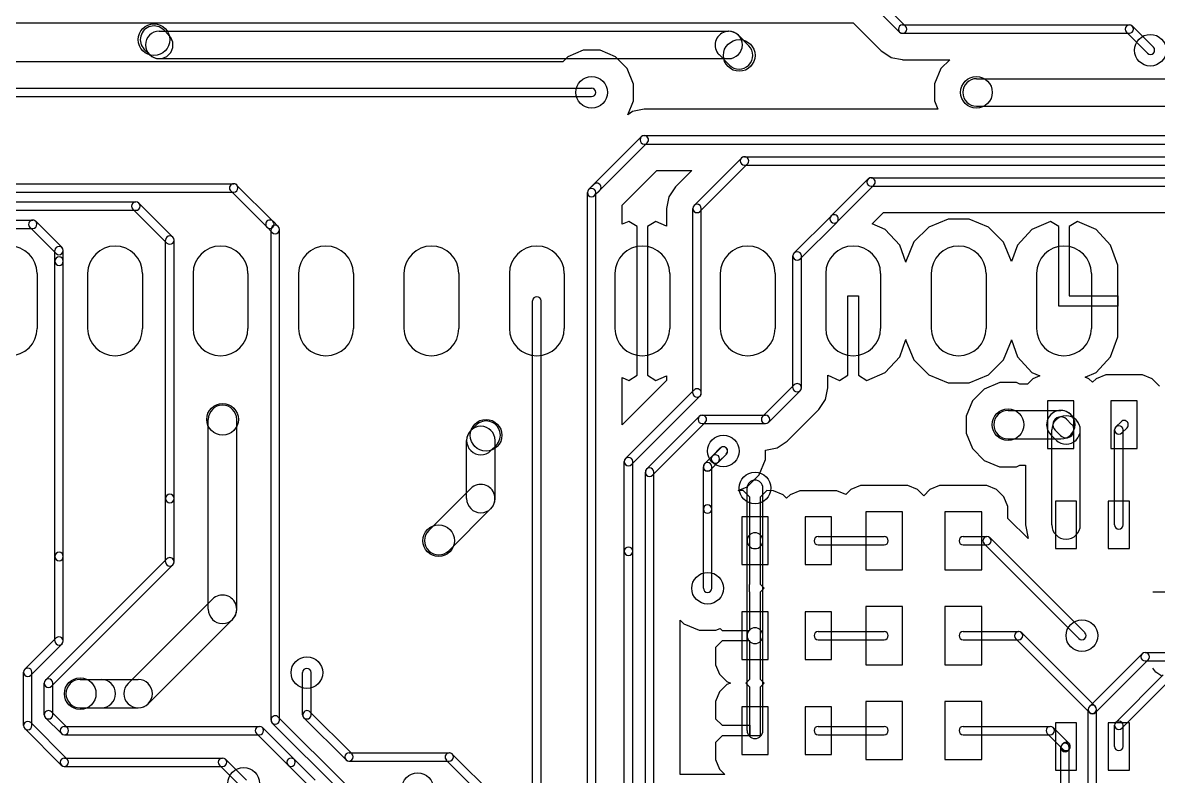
# Model space of a CAD drawing. Extents: x -29274 to 69862, y 24345 to 162744.
# Drawn here: x 35955 to 46724, y 46137 to 53280 of the extents above; entities that cross this region are included whole.
import ezdxf

# ---------------------------------------------------------------- set-up
doc = ezdxf.new("R2010")
doc.units = 0
doc.layers.add('BLACK', color=1, linetype='CONTINUOUS')

msp = doc.modelspace()

# ---------------------------------------------------------------- linework, layer by layer
at = {"layer": 'BLACK'}
for p, q in [((43922, 53541), (44271, 53192)), ((43979, 53598), (44328, 53249)), ((34950, 53280), (43830, 53280)), ((34950, 53280), (43830, 53280)), ((37342, 53162), (37292, 53212)), ((43830, 53280), (44094, 53016)), ((43830, 53280), (44094, 53016)), ((44300, 53260), (46450, 53260)), ((46479, 53248), (46678, 53049)), ((37250, 53200), (42650, 53200)), ((42841, 53062), (42742, 53161)), ((44300, 53180), (46450, 53180)), ((46422, 53191), (46621, 52992)), ((37158, 52978), (37108, 53028)), ((41271, 53019), (41124, 52958)), ((41271, 53019), (41124, 52958)), ((41430, 53019), (41271, 53019)), ((41430, 53019), (41271, 53019)), ((41576, 52958), (41430, 53019)), ((41576, 52958), (41430, 53019)), ((44094, 53016), (44095, 53015)), ((44094, 53016), (44095, 53015)), ((44095, 53015), (44188, 52953)), ((44095, 53015), (44188, 52953)), ((41076, 52910), (35320, 52910)), ((41076, 52910), (35320, 52910)), ((37250, 52940), (42650, 52940)), ((41124, 52958), (41076, 52910)), ((41124, 52958), (41076, 52910)), ((41688, 52846), (41576, 52958)), ((41688, 52846), (41576, 52958)), ((42658, 52879), (42559, 52978)), ((44188, 52953), (44189, 52952)), ((44188, 52953), (44189, 52952)), ((44189, 52952), (44299, 52931)), ((44189, 52952), (44299, 52931)), ((44299, 52931), (44300, 52930)), ((44299, 52931), (44300, 52930)), ((44300, 52930), (44746, 52930)), ((44300, 52930), (44746, 52930)), ((44746, 52930), (44662, 52846)), ((44746, 52930), (44662, 52846)), ((41749, 52699), (41688, 52846)), ((41749, 52699), (41688, 52846)), ((44662, 52846), (44601, 52700)), ((44662, 52846), (44601, 52700)), ((41749, 52540), (41749, 52699)), ((41749, 52540), (41749, 52699)), ((44601, 52700), (44601, 52541)), ((44601, 52700), (44601, 52541)), ((45000, 52750), (47700, 52750)), ((35200, 52660), (41350, 52660)), ((35200, 52580), (41350, 52580)), ((41693, 52408), (41749, 52540)), ((41693, 52408), (41749, 52540)), ((41850, 52460), (41739, 52438)), ((41850, 52460), (41739, 52438)), ((44634, 52460), (41850, 52460)), ((44634, 52460), (41850, 52460)), ((44601, 52541), (44634, 52460)), ((44601, 52541), (44634, 52460)), ((45000, 52490), (47700, 52490)), ((41739, 52438), (41693, 52408)), ((41739, 52438), (41693, 52408)), ((41322, 51699), (41821, 52198)), ((41379, 51642), (41878, 52141)), ((41850, 52210), (47350, 52210)), ((41850, 52130), (47350, 52130)), ((42322, 51548), (42772, 51998)), ((42378, 51492), (42828, 51942)), ((42800, 52010), (47300, 52010)), ((42800, 51930), (47300, 51930)), ((41640, 51550), (41970, 51880)), ((41640, 51550), (41970, 51880)), ((41970, 51880), (42300, 51880)), ((41970, 51880), (42300, 51880)), ((42300, 51880), (42145, 51725)), ((42300, 51880), (42145, 51725)), ((44000, 51810), (47200, 51810)), ((34506, 51754), (37956, 51754)), ((38328, 51398), (37984, 51742)), ((41322, 51699), (41371, 51748)), ((42145, 51725), (42082, 51631)), ((42145, 51725), (42082, 51631)), ((43622, 51449), (43971, 51798)), ((43679, 51392), (44028, 51741)), ((44000, 51730), (47200, 51730)), ((34506, 51674), (37956, 51674)), ((38272, 51342), (37928, 51686)), ((41310, 45670), (41310, 51670)), ((41379, 51642), (41428, 51691)), ((41390, 45670), (41390, 51670)), ((42082, 51631), (42060, 51520)), ((42082, 51631), (42060, 51520)), ((34328, 51582), (37028, 51582)), ((34328, 51502), (37028, 51502)), ((37000, 51513), (37321, 51192)), ((37057, 51570), (37378, 51249)), ((41640, 51370), (41640, 51550)), ((41640, 51370), (41640, 51550)), ((42060, 51520), (42060, 51353)), ((42060, 51520), (42060, 51353)), ((42310, 49770), (42310, 51520)), ((42390, 49770), (42390, 51520)), ((44012, 51373), (44120, 51480)), ((44012, 51373), (44120, 51480)), ((44120, 51480), (47079, 51480)), ((44120, 51480), (47079, 51480)), ((34050, 51410), (36050, 51410)), ((36328, 51149), (36079, 51398)), ((38378, 51349), (38329, 51398)), ((41702, 51396), (41640, 51370)), ((41702, 51396), (41640, 51370)), ((41781, 51348), (41702, 51396)), ((41781, 51348), (41702, 51396)), ((41960, 51396), (41881, 51348)), ((41960, 51396), (41881, 51348)), ((42060, 51353), (41960, 51396)), ((42060, 51353), (41960, 51396)), ((43272, 51099), (43621, 51448)), ((43329, 51042), (43678, 51391)), ((44135, 51320), (44012, 51373)), ((44135, 51320), (44012, 51373)), ((44732, 51418), (44548, 51342)), ((44732, 51418), (44548, 51342)), ((44931, 51418), (44732, 51418)), ((44931, 51418), (44732, 51418)), ((45115, 51342), (44931, 51418)), ((45115, 51342), (44931, 51418)), ((45701, 51396), (45526, 51320)), ((45701, 51396), (45526, 51320)), ((45780, 51348), (45701, 51396)), ((45780, 51348), (45701, 51396)), ((45959, 51396), (45880, 51348)), ((45959, 51396), (45880, 51348)), ((46134, 51320), (45959, 51396)), ((46134, 51320), (45959, 51396)), ((34050, 51330), (36050, 51330)), ((36271, 51092), (36022, 51341)), ((38321, 51292), (38272, 51341)), ((38310, 46670), (38310, 51320)), ((38390, 46670), (38390, 51320)), ((41781, 50743), (41781, 51348)), ((41781, 50743), (41781, 51348)), ((41881, 51348), (41881, 50743)), ((41881, 51348), (41881, 50743)), ((44272, 51172), (44135, 51320)), ((44272, 51172), (44135, 51320)), ((44548, 51342), (44407, 51202)), ((44548, 51342), (44407, 51202)), ((45255, 51201), (45115, 51342)), ((45255, 51201), (45115, 51342)), ((45526, 51320), (45389, 51172)), ((45526, 51320), (45389, 51172)), ((45780, 50743), (45780, 51348)), ((45780, 50743), (45780, 51348)), ((45880, 51348), (45880, 50693)), ((45880, 51348), (45880, 50693)), ((46271, 51172), (46134, 51320)), ((46271, 51172), (46134, 51320)), ((37310, 48770), (37310, 51220)), ((37390, 48770), (37390, 51220)), ((44331, 51011), (44272, 51172)), ((44331, 51011), (44272, 51172)), ((44407, 51202), (44331, 51018)), ((44407, 51202), (44331, 51018)), ((45331, 51017), (45255, 51201)), ((45331, 51017), (45255, 51201)), ((45389, 51172), (45331, 51017)), ((45389, 51172), (45331, 51017)), ((46340, 50983), (46271, 51172)), ((46340, 50983), (46271, 51172)), ((36260, 51020), (36260, 51120)), ((36340, 51020), (36340, 51120)), ((43260, 49820), (43260, 51070)), ((43340, 49820), (43340, 51070)), ((36260, 48220), (36260, 51020)), ((36340, 48220), (36340, 51020)), ((44331, 51018), (44331, 51011)), ((44331, 51018), (44331, 51011)), ((46340, 50693), (46340, 50983)), ((46340, 50693), (46340, 50983)), ((36091, 50903), (36091, 50383)), ((36571, 50903), (36571, 50383)), ((37091, 50903), (37091, 50383)), ((37571, 50903), (37571, 50383)), ((38091, 50903), (38091, 50383)), ((38571, 50903), (38571, 50383)), ((39091, 50903), (39091, 50383)), ((39571, 50903), (39571, 50383)), ((40091, 50903), (40091, 50383)), ((40571, 50903), (40571, 50383)), ((41091, 50903), (41091, 50383)), ((41571, 50903), (41571, 50383)), ((42091, 50903), (42091, 50383)), ((42571, 50903), (42571, 50383)), ((43091, 50903), (43091, 50383)), ((43571, 50903), (43571, 50383)), ((44091, 50903), (44091, 50383)), ((44571, 50903), (44571, 50383)), ((45091, 50903), (45091, 50383)), ((45570, 50903), (45570, 50383)), ((46090, 50903), (46090, 50383)), ((41781, 50693), (41781, 50743)), ((41781, 50693), (41781, 50743)), ((41881, 50743), (41881, 50693)), ((41881, 50743), (41881, 50693)), ((45780, 50693), (45780, 50743)), ((45780, 50693), (45780, 50743)), ((40791, 45539), (40791, 50643)), ((40871, 45539), (40871, 50643)), ((41781, 50593), (41781, 50693)), ((41781, 50593), (41781, 50693)), ((41881, 50693), (41881, 50593)), ((41881, 50693), (41881, 50593)), ((43781, 50593), (43781, 50693)), ((43781, 50693), (43881, 50693)), ((43781, 50593), (43781, 50693)), ((43781, 50693), (43881, 50693)), ((43881, 50693), (43881, 50593)), ((43881, 50693), (43881, 50593)), ((45780, 50593), (45780, 50693)), ((45780, 50593), (45780, 50693)), ((45880, 50693), (46340, 50693)), ((45880, 50693), (46340, 50693)), ((46340, 50593), (46340, 50693)), ((46340, 50693), (46340, 50593)), ((46340, 50593), (46340, 50693)), ((46340, 50693), (46340, 50593)), ((41781, 50543), (41781, 50593)), ((41781, 50543), (41781, 50593)), ((41781, 49938), (41781, 50543)), ((41781, 49938), (41781, 50543)), ((41881, 50593), (41881, 50543)), ((41881, 50593), (41881, 50543)), ((41881, 50543), (41881, 49938)), ((41881, 50543), (41881, 49938)), ((43781, 50543), (43781, 50593)), ((43781, 50543), (43781, 50593)), ((43781, 49938), (43781, 50543)), ((43781, 49938), (43781, 50543)), ((43881, 50593), (43881, 50543)), ((43881, 50593), (43881, 50543)), ((43881, 50543), (43881, 49938)), ((43881, 50543), (43881, 49938)), ((45880, 50593), (45780, 50593)), ((45880, 50593), (45780, 50593)), ((45930, 50593), (45880, 50593)), ((45930, 50593), (45880, 50593)), ((46340, 50593), (45930, 50593)), ((46340, 50593), (45930, 50593)), ((46340, 50303), (46340, 50593)), ((46340, 50303), (46340, 50593)), ((46271, 50114), (46340, 50303)), ((46271, 50114), (46340, 50303)), ((44272, 50114), (44331, 50276)), ((44272, 50114), (44331, 50276)), ((44331, 50276), (44331, 50269)), ((44331, 50276), (44331, 50269)), ((44331, 50269), (44407, 50085)), ((44331, 50269), (44407, 50085)), ((45255, 50084), (45331, 50268)), ((45255, 50084), (45331, 50268)), ((45331, 50268), (45331, 50273)), ((45331, 50273), (45389, 50114)), ((45331, 50268), (45331, 50273)), ((45331, 50273), (45389, 50114)), ((44135, 49966), (44272, 50114)), ((44135, 49966), (44272, 50114)), ((44407, 50085), (44547, 49944)), ((44407, 50085), (44547, 49944)), ((45114, 49944), (45255, 50084)), ((45114, 49944), (45255, 50084)), ((45389, 50114), (45526, 49966)), ((45389, 50114), (45526, 49966)), ((46134, 49966), (46271, 50114)), ((46134, 49966), (46271, 50114)), ((41640, 49470), (41640, 49917)), ((41640, 49917), (41702, 49890)), ((41640, 49470), (41640, 49917)), ((41640, 49917), (41702, 49890)), ((42060, 49890), (41640, 49470)), ((42060, 49890), (41640, 49470)), ((41702, 49890), (41781, 49938)), ((41702, 49890), (41781, 49938)), ((41881, 49938), (41960, 49890)), ((41881, 49938), (41960, 49890)), ((41960, 49890), (42060, 49934)), ((41960, 49890), (42060, 49934)), ((42060, 49934), (42060, 49890)), ((42060, 49934), (42060, 49890)), ((43590, 49820), (43590, 49939)), ((43590, 49939), (43702, 49890)), ((43590, 49820), (43590, 49939)), ((43590, 49939), (43702, 49890)), ((43702, 49890), (43781, 49938)), ((43702, 49890), (43781, 49938)), ((43881, 49938), (43960, 49890)), ((43881, 49938), (43960, 49890)), ((43960, 49890), (44135, 49966)), ((43960, 49890), (44135, 49966)), ((44547, 49944), (44731, 49868)), ((44547, 49944), (44731, 49868)), ((44731, 49868), (44930, 49868)), ((44731, 49868), (44930, 49868)), ((44930, 49868), (45114, 49944)), ((44930, 49868), (45114, 49944)), ((45221, 49869), (45074, 49808)), ((45221, 49869), (45074, 49808)), ((45380, 49869), (45221, 49869)), ((45380, 49869), (45221, 49869)), ((45413, 49855), (45380, 49869)), ((45413, 49855), (45380, 49869)), ((45534, 49906), (45483, 49855)), ((45534, 49906), (45483, 49855)), ((45526, 49966), (45600, 49934)), ((45526, 49966), (45600, 49934)), ((45600, 49934), (45534, 49906)), ((45600, 49934), (45534, 49906)), ((46030, 49921), (46134, 49966)), ((46030, 49921), (46134, 49966)), ((46066, 49906), (46030, 49921)), ((46066, 49906), (46030, 49921)), ((46100, 49872), (46066, 49906)), ((46100, 49872), (46066, 49906)), ((46134, 49906), (46100, 49872)), ((46134, 49906), (46100, 49872)), ((46226, 49944), (46134, 49906)), ((46226, 49944), (46134, 49906)), ((46476, 49944), (46226, 49944)), ((46476, 49944), (46226, 49944)), ((46575, 49944), (46476, 49944)), ((46575, 49944), (46476, 49944)), ((46666, 49906), (46575, 49944)), ((46666, 49906), (46575, 49944)), ((46736, 49836), (46666, 49906)), ((46736, 49836), (46666, 49906)), ((41672, 49149), (42321, 49798)), ((42972, 49548), (43272, 49848)), ((43028, 49492), (43328, 49792)), ((43568, 49709), (43590, 49820)), ((43568, 49709), (43590, 49820)), ((45074, 49808), (44962, 49696)), ((45074, 49808), (44962, 49696)), ((45483, 49855), (45413, 49855)), ((45483, 49855), (45413, 49855)), ((41729, 49092), (42378, 49741)), ((43505, 49615), (43568, 49709)), ((43505, 49615), (43568, 49709)), ((44962, 49696), (44901, 49550)), ((44962, 49696), (44901, 49550)), ((45675, 49695), (45675, 49245)), ((45925, 49695), (45675, 49695)), ((45925, 49245), (45925, 49695)), ((46275, 49695), (46275, 49245)), ((46525, 49695), (46275, 49695)), ((46525, 49245), (46525, 49695)), ((41872, 49049), (42371, 49548)), ((42400, 49560), (43000, 49560)), ((43205, 49315), (43505, 49615)), ((43205, 49315), (43505, 49615)), ((44901, 49550), (44901, 49391)), ((44901, 49550), (44901, 49391)), ((45300, 49605), (45800, 49605)), ((45945, 49516), (45896, 49565)), ((37715, 47720), (37715, 49520)), ((37985, 47720), (37985, 49520)), ((40205, 49416), (40254, 49465)), ((41929, 48992), (42428, 49491)), ((42400, 49480), (43000, 49480)), ((45903, 49473), (45853, 49523)), ((46322, 49449), (46371, 49498)), ((46379, 49392), (46428, 49441)), ((44901, 49391), (44962, 49244)), ((44901, 49391), (44962, 49244)), ((45300, 49335), (45800, 49335)), ((45754, 49325), (45705, 49374)), ((45715, 48520), (45715, 49420)), ((45797, 49367), (45747, 49417)), ((45985, 48520), (45985, 49420)), ((46310, 48520), (46310, 49420)), ((46390, 48520), (46390, 49420)), ((40165, 48770), (40165, 49320)), ((40396, 49225), (40445, 49274)), ((40435, 48770), (40435, 49320)), ((42422, 49098), (42572, 49248)), ((42496, 49174), (42571, 49249)), ((42999, 49140), (42999, 49230)), ((42999, 49230), (43000, 49230)), ((42999, 49140), (42999, 49230)), ((42999, 49230), (43000, 49230)), ((43000, 49230), (43111, 49252)), ((43000, 49230), (43111, 49252)), ((43111, 49252), (43205, 49315)), ((43111, 49252), (43205, 49315)), ((44962, 49244), (45074, 49132)), ((44962, 49244), (45074, 49132)), ((45675, 49245), (45925, 49245)), ((46275, 49245), (46525, 49245)), ((41660, 48270), (41660, 49120)), ((41740, 48270), (41740, 49120)), ((42496, 49174), (42421, 49099)), ((42478, 49042), (42628, 49192)), ((42553, 49117), (42478, 49042)), ((42553, 49117), (42628, 49192)), ((42938, 48994), (42999, 49140)), ((42938, 48994), (42999, 49140)), ((45074, 49132), (45220, 49071)), ((45074, 49132), (45220, 49071)), ((41860, 46020), (41860, 49020)), ((41940, 46020), (41940, 49020)), ((42410, 48670), (42410, 49070)), ((42490, 48670), (42490, 49070)), ((45220, 49071), (45379, 49071)), ((45220, 49071), (45379, 49071)), ((45379, 49071), (45412, 49085)), ((45379, 49071), (45412, 49085)), ((45412, 49085), (45465, 49085)), ((45412, 49085), (45465, 49085)), ((45465, 49085), (45465, 48520)), ((45465, 49085), (45465, 48520)), ((42826, 48882), (42938, 48994)), ((42826, 48882), (42938, 48994)), ((43901, 48894), (43809, 48856)), ((43901, 48894), (43809, 48856)), ((44251, 48894), (43901, 48894)), ((44251, 48894), (43901, 48894)), ((44350, 48894), (44251, 48894)), ((44350, 48894), (44251, 48894)), ((44441, 48856), (44350, 48894)), ((44441, 48856), (44350, 48894)), ((44651, 48894), (44559, 48856)), ((44651, 48894), (44559, 48856)), ((45001, 48894), (44651, 48894)), ((45001, 48894), (44651, 48894)), ((45100, 48894), (45001, 48894)), ((45100, 48894), (45001, 48894)), ((45191, 48856), (45100, 48894)), ((45191, 48856), (45100, 48894)), ((39805, 48466), (40204, 48865)), ((42740, 48847), (42826, 48882)), ((42740, 48847), (42826, 48882)), ((42740, 48845), (42740, 48847)), ((42740, 48845), (42740, 48847)), ((42788, 48845), (42740, 48845)), ((42788, 48845), (42740, 48845)), ((42850, 48783), (42788, 48845)), ((42850, 48783), (42788, 48845)), ((42825, 48370), (42825, 48870)), ((43012, 48845), (42950, 48783)), ((43012, 48845), (42950, 48783)), ((42975, 48370), (42975, 48870)), ((43074, 48844), (43012, 48845)), ((43074, 48844), (43012, 48845)), ((43166, 48806), (43074, 48844)), ((43166, 48806), (43074, 48844)), ((43200, 48772), (43166, 48806)), ((43200, 48772), (43166, 48806)), ((43234, 48806), (43200, 48772)), ((43234, 48806), (43200, 48772)), ((43326, 48844), (43234, 48806)), ((43326, 48844), (43234, 48806)), ((43576, 48844), (43326, 48844)), ((43576, 48844), (43326, 48844)), ((43675, 48844), (43576, 48844)), ((43675, 48844), (43576, 48844)), ((43761, 48809), (43675, 48844)), ((43761, 48809), (43675, 48844)), ((43809, 48856), (43761, 48809)), ((43809, 48856), (43761, 48809)), ((44500, 48797), (44441, 48856)), ((44500, 48797), (44441, 48856)), ((44559, 48856), (44500, 48797)), ((44559, 48856), (44500, 48797)), ((45261, 48786), (45191, 48856)), ((45261, 48786), (45191, 48856)), ((45299, 48694), (45261, 48786)), ((45299, 48694), (45261, 48786)), ((37310, 48170), (37310, 48770)), ((37390, 48170), (37390, 48770)), ((42850, 48470), (42850, 48783)), ((42850, 48470), (42850, 48783)), ((42950, 48783), (42950, 48470)), ((42950, 48783), (42950, 48470)), ((45299, 48580), (45299, 48694)), ((45299, 48580), (45299, 48694)), ((45750, 48745), (45750, 48295)), ((45950, 48745), (45750, 48745)), ((45950, 48295), (45950, 48745)), ((46250, 48745), (46250, 48295)), ((46450, 48745), (46250, 48745)), ((46450, 48295), (46450, 48745)), ((39996, 48275), (40395, 48674)), ((42410, 47920), (42410, 48670)), ((42490, 47920), (42490, 48670)), ((43025, 48595), (42775, 48595)), ((42775, 48595), (42775, 48145)), ((43025, 48145), (43025, 48595)), ((43625, 48595), (43375, 48595)), ((43375, 48595), (43375, 48145)), ((43625, 48145), (43625, 48595)), ((44300, 48645), (43950, 48645)), ((43950, 48645), (43950, 48095)), ((44300, 48095), (44300, 48645)), ((45050, 48645), (44700, 48645)), ((44700, 48645), (44700, 48095)), ((45050, 48095), (45050, 48645)), ((45305, 48575), (45299, 48580)), ((45305, 48575), (45299, 48580)), ((45490, 48390), (45305, 48575)), ((45490, 48390), (45305, 48575)), ((42850, 48420), (42850, 48470)), ((42850, 48420), (42850, 48470)), ((42950, 48470), (42950, 48420)), ((42950, 48470), (42950, 48420)), ((45465, 48520), (45490, 48390)), ((45465, 48520), (45490, 48390)), ((42825, 47470), (42825, 48370)), ((42850, 48320), (42850, 48420)), ((42850, 48320), (42850, 48420)), ((42950, 48420), (42950, 48320)), ((42950, 48420), (42950, 48320)), ((42975, 47470), (42975, 48370)), ((43500, 48410), (44124, 48410)), ((44875, 48410), (45099, 48410)), ((45129, 48398), (46028, 47499)), ((41660, 45920), (41660, 48270)), ((41740, 45920), (41740, 48270)), ((42850, 48270), (42850, 48320)), ((42850, 48270), (42850, 48320)), ((42850, 47957), (42850, 48270)), ((42850, 47957), (42850, 48270)), ((42950, 48320), (42950, 48270)), ((42950, 48320), (42950, 48270)), ((42950, 48270), (42950, 47957)), ((42950, 48270), (42950, 47957)), ((43500, 48330), (44124, 48330)), ((44875, 48330), (45099, 48330)), ((45072, 48341), (45971, 47442)), ((45750, 48295), (45950, 48295)), ((46250, 48295), (46450, 48295)), ((36172, 47048), (37322, 48198)), ((36228, 46992), (37378, 48142)), ((36260, 47420), (36260, 48220)), ((36340, 47420), (36340, 48220)), ((42775, 48145), (43025, 48145)), ((43375, 48145), (43625, 48145)), ((43950, 48095), (44300, 48095)), ((44700, 48095), (45050, 48095)), ((42849, 47956), (42850, 47957)), ((42849, 47956), (42850, 47957)), ((42849, 47884), (42849, 47956)), ((42849, 47884), (42849, 47956)), ((42950, 47957), (42987, 47920)), ((42950, 47957), (42987, 47920)), ((42850, 47883), (42849, 47884)), ((42850, 47883), (42849, 47884)), ((42850, 47520), (42850, 47883)), ((42850, 47520), (42850, 47883)), ((42987, 47920), (42950, 47883)), ((42987, 47920), (42950, 47883)), ((42950, 47883), (42950, 47570)), ((42950, 47883), (42950, 47570)), ((46673, 47885), (47044, 47885)), ((36955, 47016), (37754, 47815)), ((44300, 47745), (43950, 47745)), ((43950, 47745), (43950, 47195)), ((44300, 47195), (44300, 47745)), ((45050, 47745), (44700, 47745)), ((44700, 47745), (44700, 47195)), ((45050, 47195), (45050, 47745)), ((37146, 46825), (37945, 47624)), ((42190, 46154), (42190, 47616)), ((42190, 47616), (42224, 47582)), ((42190, 46154), (42190, 47616)), ((42190, 47616), (42224, 47582)), ((43025, 47695), (42775, 47695)), ((42775, 47695), (42775, 47245)), ((43025, 47245), (43025, 47695)), ((43625, 47695), (43375, 47695)), ((43375, 47695), (43375, 47245)), ((43625, 47245), (43625, 47695)), ((42224, 47582), (42370, 47521)), ((42224, 47582), (42370, 47521)), ((42370, 47521), (42529, 47521)), ((42370, 47521), (42529, 47521)), ((42529, 47521), (42569, 47538)), ((42529, 47521), (42569, 47538)), ((42569, 47538), (42587, 47520)), ((42569, 47538), (42587, 47520)), ((42587, 47520), (42850, 47520)), ((42587, 47520), (42850, 47520)), ((42950, 47570), (42950, 47520)), ((42950, 47570), (42950, 47520)), ((42950, 47520), (42950, 47420)), ((42950, 47520), (42950, 47420)), ((43500, 47510), (44124, 47510)), ((44875, 47510), (45399, 47510)), ((45429, 47498), (46128, 46799)), ((36271, 47449), (35974, 47152)), ((36328, 47392), (36031, 47095)), ((42587, 47420), (42525, 47358)), ((42587, 47420), (42525, 47358)), ((42850, 47420), (42587, 47420)), ((42850, 47420), (42587, 47420)), ((42825, 46570), (42825, 47470)), ((42850, 47057), (42850, 47420)), ((42850, 47057), (42850, 47420)), ((42950, 47420), (42950, 47370)), ((42950, 47420), (42950, 47370)), ((42975, 46570), (42975, 47470)), ((43500, 47430), (44124, 47430)), ((44875, 47430), (45399, 47430)), ((45372, 47441), (46071, 46742)), ((42525, 47358), (42526, 47294)), ((42525, 47358), (42526, 47294)), ((42526, 47294), (42526, 47195)), ((42526, 47294), (42526, 47195)), ((42950, 47370), (42950, 47057)), ((42950, 47370), (42950, 47057)), ((46571, 47298), (46072, 46799)), ((46600, 47310), (47000, 47310)), ((42526, 47195), (42564, 47104)), ((42526, 47195), (42564, 47104)), ((42775, 47245), (43025, 47245)), ((43375, 47245), (43625, 47245)), ((43950, 47195), (44300, 47195)), ((44700, 47195), (45050, 47195)), ((46628, 47241), (46129, 46742)), ((46600, 47230), (47000, 47230)), ((35963, 46617), (35963, 47123)), ((36043, 46617), (36043, 47123)), ((38610, 46720), (38610, 47120)), ((38690, 46720), (38690, 47120)), ((42564, 47104), (42634, 47034)), ((42564, 47104), (42634, 47034)), ((46772, 47098), (46322, 46648)), ((46701, 47123), (46673, 47161)), ((46758, 47085), (46701, 47123)), ((36160, 46720), (36160, 47020)), ((36240, 46720), (36240, 47020)), ((36500, 47055), (37050, 47055)), ((36500, 47055), (36700, 47055)), ((42634, 47006), (42564, 46936)), ((42634, 47006), (42564, 46936)), ((42634, 47034), (42667, 47020)), ((42634, 47034), (42667, 47020)), ((42667, 47020), (42634, 47006)), ((42667, 47020), (42634, 47006)), ((42813, 47020), (42850, 47057)), ((42813, 47020), (42850, 47057)), ((42850, 46983), (42813, 47020)), ((42850, 46983), (42813, 47020)), ((42850, 46620), (42850, 46983)), ((42850, 46620), (42850, 46983)), ((42950, 47057), (42987, 47020)), ((42950, 47057), (42987, 47020)), ((42987, 47020), (42950, 46983)), ((42987, 47020), (42950, 46983)), ((42950, 46983), (42950, 46670)), ((42950, 46983), (42950, 46670)), ((46828, 47042), (46378, 46592)), ((42564, 46936), (42526, 46845)), ((42564, 46936), (42526, 46845)), ((36378, 46598), (36228, 46748)), ((36500, 46785), (37050, 46785)), ((36500, 46785), (36700, 46785)), ((39078, 46349), (38679, 46748)), ((42526, 46746), (42525, 46682)), ((42526, 46746), (42525, 46682)), ((42526, 46845), (42526, 46746)), ((42526, 46845), (42526, 46746)), ((43025, 46795), (42775, 46795)), ((42775, 46795), (42775, 46345)), ((43025, 46345), (43025, 46795)), ((43625, 46795), (43375, 46795)), ((43375, 46795), (43375, 46345)), ((43625, 46345), (43625, 46795)), ((44300, 46845), (43950, 46845)), ((43950, 46845), (43950, 46295)), ((44300, 46295), (44300, 46845)), ((45050, 46845), (44700, 46845)), ((44700, 46845), (44700, 46295)), ((45050, 46295), (45050, 46845)), ((46060, 45970), (46060, 46770)), ((46140, 45970), (46140, 46770)), ((36031, 46646), (36378, 46299)), ((36322, 46542), (36172, 46692)), ((38971, 45992), (38322, 46641)), ((39028, 46049), (38379, 46698)), ((39021, 46292), (38622, 46691)), ((42525, 46682), (42587, 46620)), ((42525, 46682), (42587, 46620)), ((42950, 46670), (42950, 46620)), ((42950, 46670), (42950, 46620)), ((45750, 46645), (45750, 46195)), ((45950, 46645), (45750, 46645)), ((45950, 46195), (45950, 46645)), ((46250, 46645), (46250, 46195)), ((46450, 46645), (46250, 46645)), ((46450, 46195), (46450, 46645)), ((35974, 46589), (36321, 46242)), ((36350, 46610), (38200, 46610)), ((36350, 46530), (38200, 46530)), ((38172, 46542), (38472, 46242)), ((38228, 46598), (38528, 46298)), ((42587, 46620), (42850, 46620)), ((42587, 46620), (42850, 46620)), ((42850, 46520), (42850, 46620)), ((42850, 46620), (42850, 46520)), ((42850, 46520), (42850, 46620)), ((42850, 46620), (42850, 46520)), ((42950, 46620), (42950, 46520)), ((42950, 46620), (42950, 46520)), ((43500, 46610), (44124, 46610)), ((43500, 46530), (44124, 46530)), ((44875, 46610), (45699, 46610)), ((44875, 46530), (45699, 46530)), ((45672, 46542), (45822, 46392)), ((45728, 46598), (45878, 46448)), ((46310, 46420), (46310, 46620)), ((46390, 46420), (46390, 46620)), ((42587, 46520), (42525, 46458)), ((42587, 46520), (42525, 46458)), ((42525, 46458), (42526, 46394)), ((42525, 46458), (42526, 46394)), ((42800, 46520), (42587, 46520)), ((42800, 46520), (42587, 46520)), ((42850, 46520), (42800, 46520)), ((42850, 46520), (42800, 46520)), ((42950, 46520), (42850, 46520)), ((42950, 46520), (42850, 46520)), ((45812, 46438), (45822, 46448)), ((36350, 46310), (37850, 46310)), ((39050, 46360), (40000, 46360)), ((40428, 45949), (40029, 46348)), ((42526, 46394), (42526, 46295)), ((42526, 46394), (42526, 46295)), ((42775, 46345), (43025, 46345)), ((43375, 46345), (43625, 46345)), ((45800, 45720), (45800, 46410)), ((45868, 46382), (45878, 46392)), ((45880, 45720), (45880, 46410)), ((36350, 46230), (37850, 46230)), ((37822, 46241), (38021, 46042)), ((37879, 46298), (38078, 46099)), ((38472, 46241), (38671, 46042)), ((38529, 46298), (38728, 46099)), ((39050, 46280), (40000, 46280)), ((40371, 45892), (39972, 46291)), ((42526, 46295), (42564, 46204)), ((42526, 46295), (42564, 46204)), ((42564, 46204), (42614, 46154)), ((42564, 46204), (42614, 46154)), ((43950, 46295), (44300, 46295)), ((44700, 46295), (45050, 46295)), ((42614, 46154), (42190, 46154)), ((42614, 46154), (42190, 46154)), ((45750, 46195), (45950, 46195)), ((46250, 46195), (46450, 46195))]:
    msp.add_line(p, q, dxfattribs=at)
for centre in [(37200, 53120), (42750, 52970), (46650, 53020), (41350, 52620), (45000, 52620), (37850, 49520), (45300, 49470), (40350, 49370), (42600, 49220), (42900, 48870), (39900, 48370), (42450, 47920), (46000, 47470), (38650, 47120), (36500, 46920), (38050, 46070), (39700, 46020)]:
    msp.add_circle(centre, 150, dxfattribs=at)
for centre, radius, start, end in [((37200, 53120), 130, 405, 585), ((44300, 53220), 40, 90, 270), ((44300, 53220), 40, 225, 405), ((46450, 53220), 40, 45, 225), ((46450, 53220), 40, 270, 450), ((37250, 53070), 130, 90, 270), ((37250, 53070), 130, 225, 405), ((42651, 53069), 130, 405, 585), ((42650, 53070), 130, 270, 450), ((42749, 52971), 130, 225, 405), ((46650, 53020), 40, 225, 405), ((45000, 52620), 130, 90, 270), ((41350, 52620), 40, 270, 450), ((41850, 52170), 40, 90, 270), ((41850, 52170), 40, 315, 495), ((42800, 51970), 40, 90, 270), ((42800, 51970), 40, 315, 495), ((44000, 51770), 40, 90, 270), ((44000, 51770), 40, 315, 495), ((37956, 51714), 40, 405, 585), ((37956, 51714), 40, 270, 450), ((41350, 51670), 40, 0, 180), ((41350, 51670), 40, 360, 540), ((41350, 51670), 40, 135, 315), ((41350, 51670), 40, 135, 315), ((41400, 51720), 40, 315, 495), ((41350, 51670), 40, 180, 360), ((37028, 51542), 40, 45, 225), ((37028, 51542), 40, 270, 450), ((42350, 51520), 40, 360, 540), ((42350, 51520), 40, 135, 315), ((36051, 51369), 40, 405, 585), ((36050, 51370), 40, 270, 450), ((38300, 51370), 40, 405, 585), ((38300, 51370), 40, 225, 405), ((43650, 51420), 40, 135, 315), ((43650, 51420), 40, 315, 495), ((38350, 51320), 40, 360, 540), ((38350, 51320), 40, 225, 405), ((35831, 50903), 260, 0, 180), ((36300, 51120), 40, 360, 540), ((36831, 50903), 260, 0, 180), ((37350, 51220), 40, 360, 540), ((37350, 51220), 40, 225, 405), ((37831, 50903), 260, 0, 180), ((38831, 50903), 260, 0, 180), ((39831, 50903), 260, 0, 180), ((40831, 50903), 260, 0, 180), ((41831, 50903), 260, 0, 180), ((42831, 50903), 260, 0, 180), ((43831, 50903), 260, 0, 180), ((44831, 50903), 260, 0, 180), ((45830, 50903), 260, 0, 180), ((36300, 51020), 40, 360, 540), ((36299, 51121), 40, 225, 405), ((43300, 51070), 40, 360, 540), ((43300, 51070), 40, 135, 315), ((36300, 51020), 40, 180, 360), ((40831, 50643), 40, 360, 540), ((35831, 50383), 260, 180, 360), ((36831, 50383), 260, 180, 360), ((37831, 50383), 260, 180, 360), ((38831, 50383), 260, 180, 360), ((39831, 50383), 260, 180, 360), ((40831, 50383), 260, 180, 360), ((41831, 50383), 260, 180, 360), ((42831, 50383), 260, 180, 360), ((43831, 50383), 260, 180, 360), ((44831, 50383), 260, 180, 360), ((45830, 50383), 260, 180, 360), ((42350, 49770), 40, 180, 360), ((42350, 49770), 40, 315, 495), ((43300, 49820), 40, 180, 360), ((43300, 49820), 40, 315, 495), ((37850, 49520), 135, 360, 540), ((42400, 49520), 40, 90, 270), ((42400, 49520), 40, 315, 495), ((43000, 49520), 40, 135, 315), ((43000, 49520), 40, 270, 450), ((45300, 49470), 135, 90, 270), ((45800, 49470), 135, 405, 585), ((45850, 49420), 135, 360, 540), ((45800, 49470), 75, 405, 585), ((45800, 49470), 135, 270, 450), ((40300, 49320), 135, 360, 540), ((40350, 49370), 135, 315, 495), ((45850, 49420), 135, 225, 405), ((45850, 49420), 75, 225, 405), ((46350, 49420), 40, 360, 540), ((46350, 49420), 40, 135, 315), ((46400, 49470), 40, 315, 495), ((40300, 49320), 135, 135, 315), ((42599, 49220), 40, 315, 495), ((42600, 49220), 40, 315, 495), ((41700, 49120), 40, 360, 540), ((41700, 49120), 40, 135, 315), ((42450, 49070), 40, 360, 540), ((42525, 49146), 40, 135, 315), ((42524, 49145), 40, -45, 135), ((41900, 49020), 40, 360, 540), ((41900, 49020), 40, 135, 315), ((42450, 49071), 40, 135, 315), ((42450, 49070), 40, 135, 315), ((40299, 48769), 135, 315, 495), ((42900, 48870), 75, 360, 540), ((37350, 48770), 40, 360, 540), ((37350, 48770), 40, 180, 360), ((40300, 48770), 135, 180, 360), ((42450, 48670), 40, 360, 540), ((42450, 48670), 40, 180, 360), ((39901, 48371), 135, 135, 315), ((45850, 48520), 135, 180, 360), ((46350, 48520), 40, 180, 360), ((42900, 48370), 75, 360, 540), ((42900, 48370), 75, 180, 360), ((43500, 48370), 40, 90, 270), ((44124, 48370), 40, 270, 450), ((44875, 48370), 40, 90, 270), ((45100, 48370), 40, 45, 225), ((45099, 48370), 40, 270, 450), ((36300, 48220), 40, 360, 540), ((41700, 48270), 40, 360, 540), ((41700, 48270), 40, 180, 360), ((36300, 48220), 40, 180, 360), ((37350, 48170), 40, 180, 360), ((37350, 48170), 40, 315, 495), ((37850, 47720), 135, 315, 495), ((42450, 47920), 40, 180, 360), ((37850, 47720), 135, 180, 360), ((42900, 47470), 75, 360, 540), ((43500, 47470), 40, 90, 270), ((44124, 47470), 40, 270, 450), ((44875, 47470), 40, 90, 270), ((45401, 47469), 40, 45, 225), ((45399, 47470), 40, 270, 450), ((46000, 47470), 40, 225, 405), ((36300, 47420), 40, 180, 360), ((36299, 47420), 40, -45, 135), ((42900, 47470), 75, 180, 360), ((46600, 47270), 40, 90, 270), ((46600, 47270), 40, -45, 135), ((36003, 47123), 40, 360, 540), ((36003, 47124), 40, 135, 315), ((38650, 47120), 40, 360, 540), ((36200, 47020), 40, 360, 540), ((36200, 47020), 40, 135, 315), ((36500, 46920), 135, 90, 270), ((36500, 46920), 135, 90, 270), ((36700, 46920), 135, 270, 450), ((37050, 46920), 135, 135, 315), ((37050, 46920), 135, 270, 450), ((36200, 46720), 40, 405, 585), ((38651, 46719), 40, 405, 585), ((46100, 46770), 40, 360, 540), ((46100, 46770), 40, 135, 315), ((46099, 46771), 40, 225, 405), ((36003, 46617), 40, 45, 225), ((36200, 46720), 40, 180, 360), ((38350, 46670), 40, 405, 585), ((38350, 46670), 40, 180, 360), ((38650, 46720), 40, 180, 360), ((46350, 46620), 40, 360, 540), ((46350, 46620), 40, 135, 315), ((36003, 46617), 40, 180, 360), ((36350, 46570), 40, 90, 270), ((36350, 46570), 40, 225, 405), ((38200, 46570), 40, 45, 225), ((38200, 46570), 40, 270, 450), ((42900, 46570), 75, 180, 360), ((43500, 46570), 40, 90, 270), ((44124, 46570), 40, 270, 450), ((44875, 46570), 40, 90, 270), ((45700, 46570), 40, 45, 225), ((45699, 46570), 40, 270, 450), ((45840, 46410), 40, 360, 540), ((45840, 46410), 40, 135, 315), ((45850, 46420), 40, 315, 495), ((45850, 46420), 40, 225, 405), ((46350, 46420), 40, 180, 360), ((36350, 46270), 40, 90, 270), ((37850, 46270), 40, 45, 225), ((37850, 46270), 40, 270, 450), ((38500, 46270), 40, 45, 225), ((39050, 46320), 40, 90, 270), ((39049, 46321), 40, 225, 405), ((40001, 46319), 40, 405, 585), ((40000, 46320), 40, 270, 450), ((36349, 46271), 40, 225, 405), ((38500, 46270), 40, 225, 405)]:
    msp.add_arc(centre, radius, start, end, dxfattribs=at)

doc.saveas('drawing.dxf')
